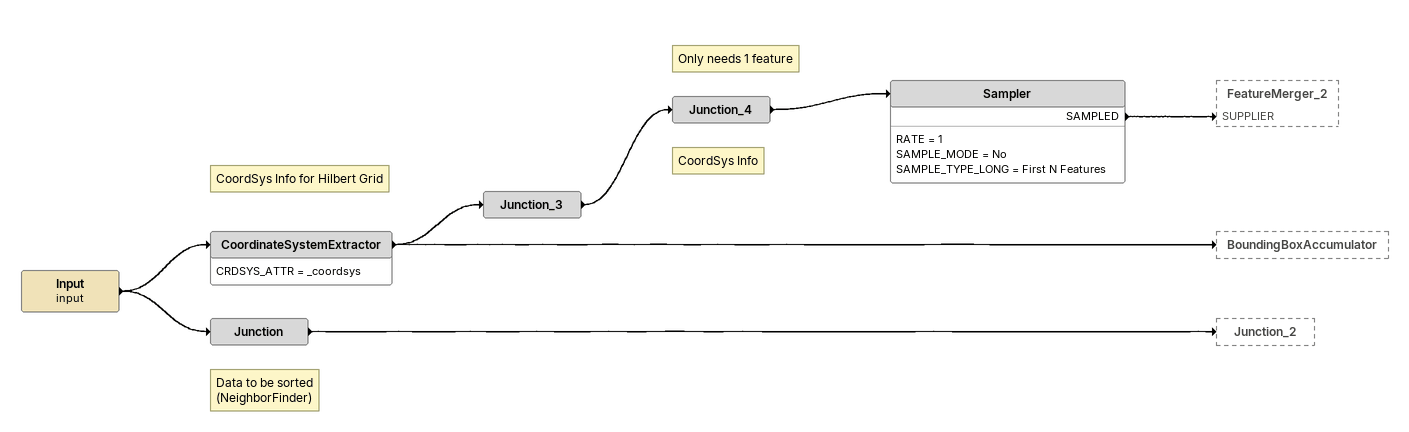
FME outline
Input (input)
    -> CoordinateSystemExtractor
    -> Junction
CoordinateSystemExtractor
    CRDSYS_ATTR = _coordsys
    -> BoundingBoxAccumulator
    -> Junction_3
Note: CoordSys Info for Hilbert Grid
Junction_3
    -> Junction_4
Note: CoordSys Info
Junction_4
    -> Sampler
Note: Only needs 1 feature
Sampler
    RATE = 1
    SAMPLE_MODE = No
    SAMPLE_TYPE_LONG = First N Features
    SAMPLED -> FeatureMerger_2 [SUPPLIER]
Note: Data to be sorted / (NeighborFinder)
Junction
    -> Junction_2
